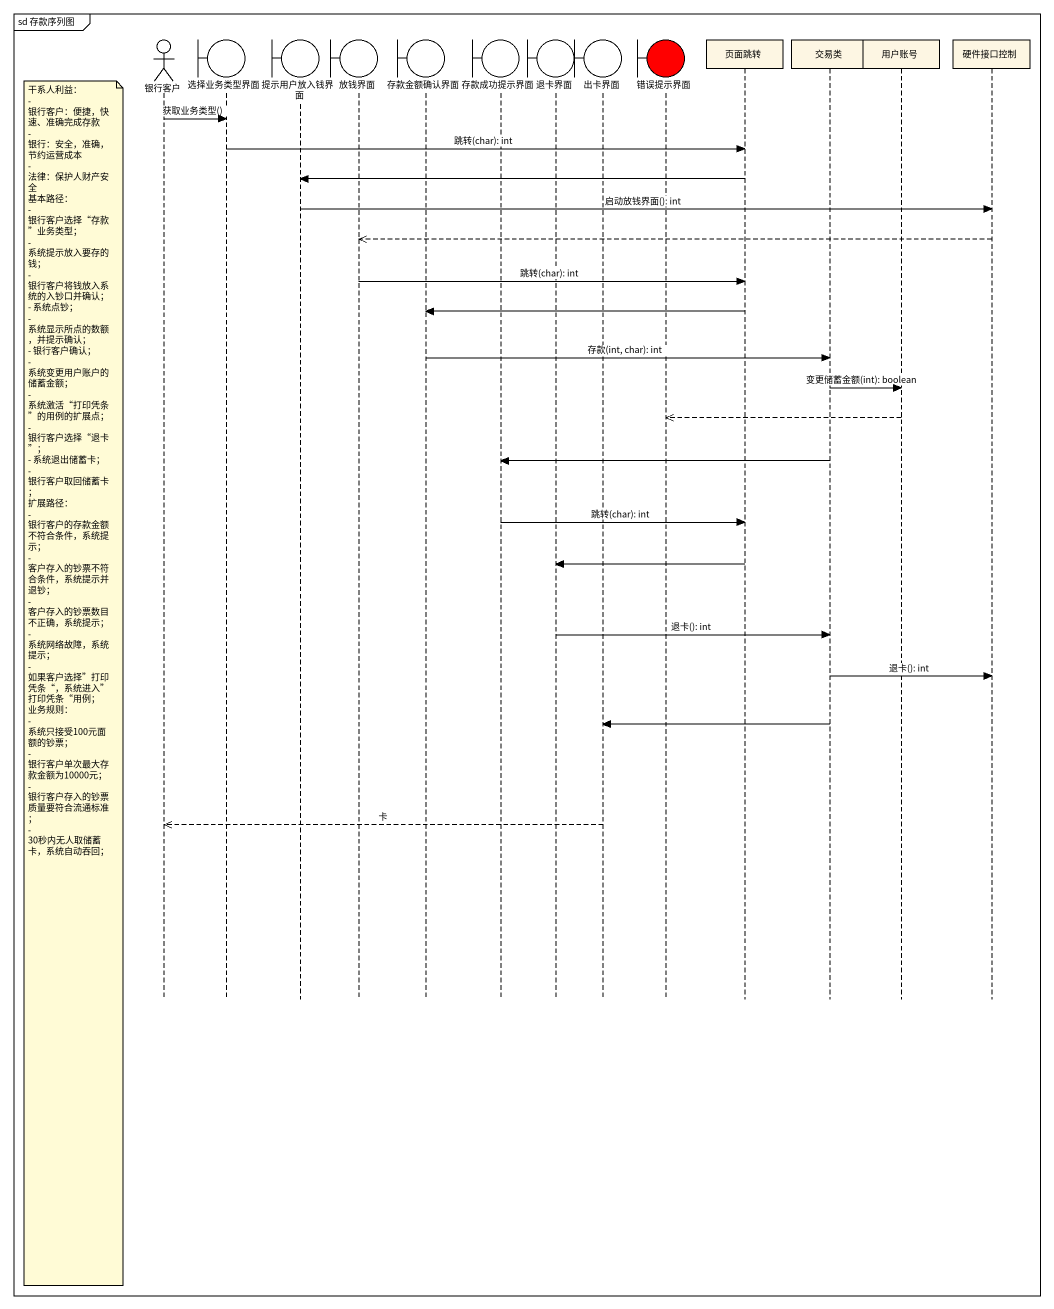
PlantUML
@startuml
mainframe sd 存款序列图
hide footbox
actor 银行客户
boundary 选择业务类型界面
boundary 提示用户放入钱界面
boundary 放钱界面
boundary 存款金额确认界面
boundary 存款成功提示界面
boundary 退卡界面
boundary 出卡界面
boundary 错误提示界面 #FF0000
participant 页面跳转
participant 交易类
participant 用户账号
participant 硬件接口控制

银行客户 -> 选择业务类型界面 : 获取业务类型()
选择业务类型界面 -> 页面跳转 : 跳转(char): int
页面跳转 -> 提示用户放入钱界面
提示用户放入钱界面 -> 硬件接口控制 : 启动放钱界面(): int
硬件接口控制 -->> 放钱界面
放钱界面 -> 页面跳转 : 跳转(char): int
页面跳转 -> 存款金额确认界面
存款金额确认界面 -> 交易类 : 存款(int, char): int
交易类 -> 用户账号 : 变更储蓄金额(int): boolean
用户账号 -->> 错误提示界面
交易类 -> 存款成功提示界面
存款成功提示界面 -> 页面跳转 : 跳转(char): int
页面跳转 -> 退卡界面
退卡界面 -> 交易类 : 退卡(): int
交易类 -> 硬件接口控制 : 退卡(): int
note left of 银行客户
  干系人利益：
  - 银行客户：便捷，快速、准确完成存款
  - 银行：安全，准确，节约运营成本
  - 法律：保护人财产安全
  基本路径：
  - 银行客户选择“存款”业务类型；
  - 系统提示放入要存的钱；
  - 银行客户将钱放入系统的入钞口并确认；
  - 系统点钞；
  - 系统显示所点的数额，并提示确认；
  - 银行客户确认；
  - 系统变更用户账户的储蓄金额；
  - 系统激活“打印凭条”的用例的扩展点；
  - 银行客户选择“退卡”；
  - 系统退出储蓄卡；
  - 银行客户取回储蓄卡；
  扩展路径：
  - 银行客户的存款金额不符合条件，系统提示；
  - 客户存入的钞票不符合条件，系统提示并退钞；
  - 客户存入的钞票数目不正确，系统提示；
  - 系统网络故障，系统提示；
  - 如果客户选择”打印凭条“，系统进入”打印凭条“用例；
  业务规则：
  - 系统只接受100元面额的钞票；
  - 银行客户单次最大存款金额为10000元；
  - 银行客户存入的钞票质量要符合流通标准；
  - 30秒内无人取储蓄卡，系统自动吞回；
end note
交易类 -> 出卡界面
出卡界面 -->> 银行客户 : 卡
@enduml
